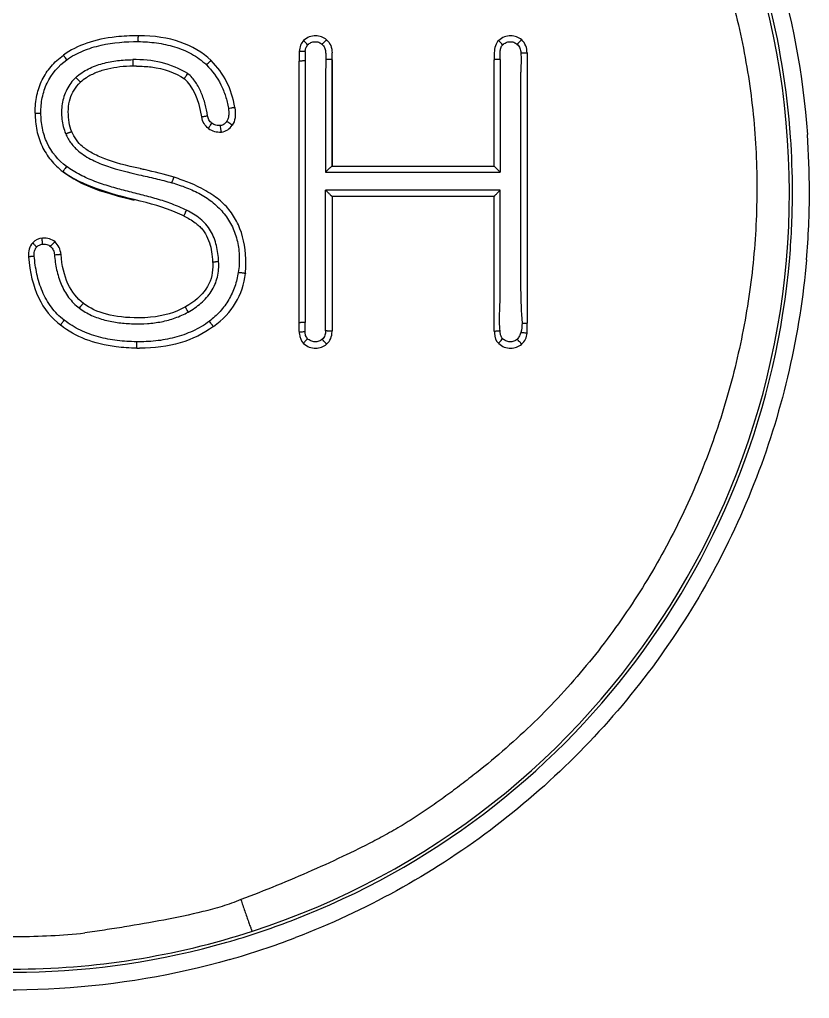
# Model space of a CAD drawing. Extents: x 2340 to 8415, y -46 to 2482.
# Drawn here: x 2631.3 to 2644.01, y 721.05 to 736.79 of the extents above; entities that cross this region are included whole.
import ezdxf

# ---------------------------------------------------------------- set-up
doc = ezdxf.new("R2010")
doc.units = 0
doc.header["$LTSCALE"] = 20
doc.header["$MEASUREMENT"] = 0
doc.layers.get('0').update_dxf_attribs({"linetype": 'CONTINUOUS'})
doc.layers.add('00_COMPONENTS', color=7, linetype='CONTINUOUS')

# ---------------------------------------------------------------- blocks, each defined once
blk = doc.blocks.new('A$C7b8c0583')
at = {"layer": '00_COMPONENTS', "color": 7, "linetype": 'Continuous'}
for p, q in [((131.388, 55.382), (131.378, 55.382)), ((133.975, 55.105), (133.975, 55.091)), ((134.502, 54.995), (134.502, 55.105)), ((137.114, 55.105), (137.114, 54.995)), ((137.641, 55.105), (137.641, 50.757)), ((137.641, 55.104), (137.641, 55.104)), ((137.641, 55.104), (137.641, 50.757)), ((133.975, 55.091), (133.975, 54.972)), ((133.975, 50.765), (133.975, 54.972)), ((134.502, 53.284), (134.502, 54.995)), ((134.502, 54.995), (134.502, 54.995)), ((134.502, 54.995), (134.502, 53.284)), ((137.114, 53.284), (137.114, 54.995)), ((137.209, 55), (137.209, 53.188)), ((134.501, 53.284), (135.348, 53.284)), ((135.348, 53.284), (137.114, 53.284)), ((137.209, 53.188), (137.114, 53.284)), ((134.397, 53.188), (137.209, 53.188)), ((137.209, 52.9), (134.397, 52.9)), ((134.502, 52.796), (134.502, 50.633)), ((135.362, 52.796), (134.502, 52.796)), ((134.502, 52.796), (134.502, 50.633)), ((134.502, 52.796), (134.502, 52.796)), ((137.114, 52.796), (135.362, 52.796)), ((137.114, 50.63), (137.114, 52.796)), ((133.975, 50.64), (133.975, 50.765)), ((137.641, 50.757), (137.641, 50.757)), ((137.641, 50.639), (137.641, 50.757)), ((133.975, 50.625), (133.975, 50.64)), ((134.502, 50.633), (134.502, 50.633)), ((134.502, 50.625), (134.502, 50.633)), ((137.114, 50.63), (137.114, 50.625)), ((137.641, 50.625), (137.641, 50.639))]:
    blk.add_line(p, q, dxfattribs=at)
blk.add_lwpolyline([(130.172, 53.194), (130.229, 53.153), (130.346, 53.08), (130.472, 53.012), (130.61, 52.951), (130.756, 52.895), (130.907, 52.847), (131.06, 52.803), (131.216, 52.764), (131.316, 52.739)], dxfattribs=at)
for centre, radius, start, end in [((129.363, 52.87), 12.5, 287.9727, 87.4092), ((129.363, 52.87), 12.55, 4.034, 25.189), ((133.069, 55.276), 1.688, 179.21, 179.6238), ((135.36, 55.061), 1.386, 177.2965, 178.1863), ((131.34, 52.85), 2.044, 89.6213, 91.071), ((129.363, 52.87), 12.55, 0, 4.034), ((129.354, 52.877), 12.832, 0.0119, 4.0978), ((129.363, 52.87), 12.55, 355.1538, 0), ((129.362, 52.882), 12.824, 355.058, 359.9896), ((129.363, 52.87), 12.55, 290.9205, 355.1538), ((131.705, 51.709), 1.41, 353.9282, 0.081), ((134.399, 50.625), 0.424, 179.9891, 181.8424), ((134.36, 50.623), 0.386, 181.82, 185.1791), ((134.402, 48.322), 2.315, 89.4404, 90.0848), ((137.525, 50.625), 0.411, 179.9413, 183.5982), ((137.214, 48.334), 2.3, 90.1932, 90.5162), ((137.309, 50.625), 0.332, 355.5916, 0.0408), ((131.403, 53.806), 3.45, 269.2551, 270.0022), ((129.363, 52.87), 12.55, 285.9421, 290.9205), ((129.363, 52.87), 12.5, 270, 287.9727), ((129.363, 52.87), 12.55, 271.0049, 285.9421), ((129.33, 52.887), 12.856, 285.9275, 290.8955), ((129.363, 52.87), 12.55, 269.995, 271.0049)]:
    blk.add_arc(centre, radius, start, end, dxfattribs=at)
for points, knots in [([(125.509, 65.154), (127.332, 65.719), (131.29, 66.027), (136.804, 63.868), (140.852, 59.526), (142.016, 55.709), (142.154, 53.794)], [0, 0, 0, 0, 0.249289, 0.4989, 0.749116, 1, 1, 1, 1]), ([(125.613, 64.297), (125.266, 64.182), (124.581, 63.922), (123.592, 63.442), (122.65, 62.875), (121.467, 62.01), (120.142, 60.732), (118.872, 58.925), (117.953, 56.918), (117.405, 54.78), (117.278, 52.944), (117.382, 51.483), (117.622, 50.039), (118.174, 48.287), (119.198, 46.34), (120.327, 44.893), (121.376, 43.877), (122.517, 42.964), (124.096, 42.031), (125.816, 41.394), (127.242, 41.07), (128.33, 40.925), (129.428, 40.877), (130.159, 40.914), (130.523, 40.951)], [0, 0, 0, 0, 0.031281, 0.062576, 0.093872, 0.125177, 0.187738, 0.250322, 0.312917, 0.375501, 0.438053, 0.469343, 0.50062, 0.563064, 0.625458, 0.687815, 0.719018, 0.75022, 0.812572, 0.87496, 0.906201, 0.937452, 0.968726, 1, 1, 1, 1]), ([(140.428, 57.467), (140.586, 57.087), (140.863, 56.31), (141.159, 55.11), (141.296, 54.088), (141.341, 53.265), (141.342, 52.442), (141.264, 51.413), (141.044, 50.196), (140.704, 49.006), (140.248, 47.856), (139.676, 46.757), (139.107, 45.896), (138.599, 45.247), (138.192, 44.782), (137.76, 44.339), (137.307, 43.919), (136.909, 43.591), (136.583, 43.339), (136.335, 43.154), (136.084, 42.974), (135.827, 42.802), (135.564, 42.64), (135.294, 42.49), (135.019, 42.347), (134.649, 42.166), (134.18, 41.953), (133.611, 41.712), (133.228, 41.56), (133.036, 41.487)], [0, 0, 0, 0, 0.062437, 0.124881, 0.187335, 0.218576, 0.24982, 0.312296, 0.374782, 0.437279, 0.499784, 0.562295, 0.624811, 0.656082, 0.687353, 0.718625, 0.749897, 0.781165, 0.796801, 0.812435, 0.82807, 0.843706, 0.859338, 0.87497, 0.890604, 0.906234, 0.937489, 0.968746, 1, 1, 1, 1]), ([(130.232, 54.995), (130.313, 55.054), (130.493, 55.148), (130.878, 55.265), (131.181, 55.289), (131.381, 55.287)], [0, 0, 0, 0, 0.25025, 0.500479, 1, 1, 1, 1]), ([(131.381, 55.287), (131.48, 55.287), (131.678, 55.273), (131.969, 55.212), (132.246, 55.099), (132.408, 54.982), (132.479, 54.913)], [0, 0, 0, 0, 0.250159, 0.500282, 0.750219, 1, 1, 1, 1]), ([(131.382, 55.299), (131.382, 55.31), (131.382, 55.326), (131.383, 55.345), (131.384, 55.358), (131.385, 55.368), (131.385, 55.375), (131.386, 55.379), (131.387, 55.382), (131.388, 55.382)], [0, 0, 0, 0, 0.38808, 0.565911, 0.719749, 0.842335, 0.929761, 0.980716, 1, 1, 1, 1]), ([(134.415, 55.314), (134.389, 55.336), (134.334, 55.37), (134.235, 55.388), (134.134, 55.369), (134.073, 55.331), (134.045, 55.305)], [0, 0, 0, 0, 0.239437, 0.478873, 0.739436, 1, 1, 1, 1]), ([(134.108, 55.237), (134.1, 55.245), (134.088, 55.258), (134.074, 55.273), (134.064, 55.283), (134.057, 55.291), (134.052, 55.297), (134.049, 55.3), (134.047, 55.302), (134.047, 55.303), (134.046, 55.303), (134.046, 55.304)], [0, 0, 0, 0, 0.388727, 0.561581, 0.711855, 0.834489, 0.925387, 0.957784, 0.981119, 0.995233, 1, 1, 1, 1]), ([(134.108, 55.237), (134.125, 55.25), (134.161, 55.275), (134.225, 55.29), (134.29, 55.281), (134.327, 55.257), (134.343, 55.243)], [0, 0, 0, 0, 0.25053, 0.500429, 0.750218, 1, 1, 1, 1]), ([(134.343, 55.243), (134.349, 55.254), (134.365, 55.266), (134.381, 55.283), (134.391, 55.294), (134.4, 55.303), (134.407, 55.308), (134.411, 55.311), (134.413, 55.313), (134.414, 55.313), (134.415, 55.314), (134.415, 55.314)], [0, 0, 0, 0, 0.379999, 0.552727, 0.702774, 0.826458, 0.919618, 0.953563, 0.978581, 0.994233, 1, 1, 1, 1]), ([(137.555, 55.314), (137.529, 55.336), (137.474, 55.37), (137.375, 55.388), (137.273, 55.369), (137.213, 55.331), (137.184, 55.305)], [0, 0, 0, 0, 0.239433, 0.478871, 0.739435, 1, 1, 1, 1]), ([(137.248, 55.237), (137.24, 55.245), (137.228, 55.258), (137.213, 55.274), (137.203, 55.284), (137.195, 55.292), (137.19, 55.298), (137.187, 55.301), (137.185, 55.303), (137.185, 55.304), (137.184, 55.305), (137.184, 55.305)], [0, 0, 0, 0, 0.386944, 0.559801, 0.710411, 0.833507, 0.924871, 0.957474, 0.98098, 0.995214, 1, 1, 1, 1]), ([(137.248, 55.237), (137.265, 55.251), (137.301, 55.275), (137.365, 55.289), (137.43, 55.281), (137.467, 55.257), (137.484, 55.243)], [0, 0, 0, 0, 0.250439, 0.500352, 0.750136, 1, 1, 1, 1]), ([(137.555, 55.314), (137.554, 55.314), (137.554, 55.313), (137.552, 55.313), (137.55, 55.311), (137.546, 55.308), (137.54, 55.303), (137.531, 55.294), (137.521, 55.283), (137.505, 55.266), (137.489, 55.254), (137.484, 55.243)], [0, 0, 0, 0, 0.005587, 0.020953, 0.045662, 0.079345, 0.172248, 0.295913, 0.446079, 0.619029, 1, 1, 1, 1]), ([(134.07, 55.126), (134.058, 55.127), (134.041, 55.127), (134.018, 55.128), (134.004, 55.128), (133.992, 55.128), (133.983, 55.128), (133.978, 55.127), (133.975, 55.127), (133.975, 55.127)], [0, 0, 0, 0, 0.371869, 0.550027, 0.708237, 0.836137, 0.928215, 0.981651, 1, 1, 1, 1]), ([(134.07, 55.126), (134.07, 55.136), (134.073, 55.156), (134.081, 55.184), (134.094, 55.211), (134.103, 55.229), (134.108, 55.237)], [0, 0, 0, 0, 0.250248, 0.499588, 0.750258, 1, 1, 1, 1]), ([(134.343, 55.243), (134.359, 55.229), (134.386, 55.193), (134.396, 55.139), (134.4, 55.096), (134.403, 55.053), (134.404, 55.021), (134.404, 54.999)], [0, 0, 0, 0, 0.249231, 0.499215, 0.624461, 0.749639, 1, 1, 1, 1]), ([(137.209, 55), (137.209, 55.02), (137.208, 55.061), (137.208, 55.122), (137.215, 55.184), (137.235, 55.221), (137.248, 55.237)], [0, 0, 0, 0, 0.250054, 0.50004, 0.750338, 1, 1, 1, 1]), ([(137.484, 55.243), (137.493, 55.235), (137.51, 55.216), (137.526, 55.182), (137.536, 55.145), (137.539, 55.12), (137.54, 55.108)], [0, 0, 0, 0, 0.250148, 0.499676, 0.750243, 1, 1, 1, 1]), ([(137.54, 55.108), (137.55, 55.018), (137.542, 54.904), (137.537, 54.769), (137.536, 54.701), (137.537, 54.633), (137.537, 54.542), (137.537, 54.429), (137.537, 54.248), (137.537, 54.021), (137.537, 53.749), (137.537, 53.478), (137.537, 53.206), (137.537, 52.844), (137.537, 52.391), (137.537, 51.938), (137.537, 51.575), (137.537, 51.213), (137.544, 50.941), (137.562, 50.761)], [0, 0, 0, 0, 0.062439, 0.078066, 0.093692, 0.109319, 0.124945, 0.156198, 0.18745, 0.249956, 0.312461, 0.374966, 0.437472, 0.499977, 0.624988, 0.749999, 0.812504, 0.875009, 1, 1, 1, 1]), ([(137.54, 55.108), (137.552, 55.108), (137.571, 55.108), (137.595, 55.107), (137.611, 55.107), (137.623, 55.106), (137.633, 55.105), (137.638, 55.105), (137.641, 55.104), (137.641, 55.104)], [0, 0, 0, 0, 0.367781, 0.546816, 0.706476, 0.835633, 0.928393, 0.981792, 1, 1, 1, 1]), ([(129.723, 54.134), (129.723, 54.138), (129.723, 54.19), (129.727, 54.29), (129.756, 54.469), (129.827, 54.676), (129.97, 54.892), (130.103, 55.015), (130.179, 55.071)], [0, 0, 0, 0, 0.009828, 0.1336, 0.257371, 0.504914, 0.752457, 1, 1, 1, 1]), ([(129.816, 54.139), (129.814, 54.221), (129.83, 54.387), (129.929, 54.702), (130.099, 54.899), (130.232, 54.995)], [0, 0, 0, 0, 0.250857, 0.501826, 1, 1, 1, 1]), ([(130.232, 54.995), (130.225, 55.005), (130.214, 55.019), (130.202, 55.037), (130.194, 55.048), (130.187, 55.057), (130.183, 55.064), (130.181, 55.067), (130.18, 55.069), (130.179, 55.07), (130.179, 55.071), (130.179, 55.071)], [0, 0, 0, 0, 0.387369, 0.560093, 0.710412, 0.833178, 0.924272, 0.956799, 0.980302, 0.994661, 1, 1, 1, 1]), ([(130.379, 54.711), (130.439, 54.767), (130.577, 54.858), (130.808, 54.942), (131.049, 54.986), (131.212, 54.996), (131.294, 54.997)], [0, 0, 0, 0, 0.250012, 0.500004, 0.750069, 1, 1, 1, 1]), ([(132.181, 54.774), (132.05, 54.855), (131.758, 54.972), (131.448, 54.999), (131.294, 54.997)], [0, 0, 0, 0, 0.499571, 1, 1, 1, 1]), ([(131.294, 54.997), (131.294, 54.984), (131.295, 54.966), (131.296, 54.941), (131.297, 54.925), (131.298, 54.911), (131.299, 54.901), (131.3, 54.896), (131.301, 54.893), (131.302, 54.893)], [0, 0, 0, 0, 0.362124, 0.540671, 0.701137, 0.831632, 0.925781, 0.980368, 1, 1, 1, 1]), ([(132.479, 54.913), (132.488, 54.923), (132.502, 54.936), (132.519, 54.952), (132.53, 54.963), (132.539, 54.971), (132.547, 54.977), (132.551, 54.98), (132.554, 54.981), (132.555, 54.981)], [0, 0, 0, 0, 0.379344, 0.551161, 0.701874, 0.82583, 0.918557, 0.976579, 1, 1, 1, 1]), ([(134.069, 54.976), (134.058, 54.976), (134.04, 54.976), (134.018, 54.975), (134.003, 54.975), (133.991, 54.974), (133.982, 54.974), (133.978, 54.973), (133.975, 54.972), (133.975, 54.972)], [0, 0, 0, 0, 0.37174, 0.549929, 0.708162, 0.836079, 0.92815, 0.98156, 1, 1, 1, 1]), ([(134.404, 54.999), (134.401, 54.924), (134.397, 54.773), (134.396, 54.547), (134.397, 54.32), (134.397, 54.094), (134.396, 53.867), (134.397, 53.565), (134.397, 53.339), (134.397, 53.188)], [0, 0, 0, 0, 0.125002, 0.250002, 0.375003, 0.500003, 0.625002, 0.750001, 1, 1, 1, 1]), ([(134.502, 54.995), (134.502, 54.996), (134.498, 54.996), (134.494, 54.997), (134.485, 54.997), (134.473, 54.998), (134.458, 54.999), (134.434, 54.999), (134.416, 54.999), (134.404, 54.999)], [0, 0, 0, 0, 0.017986, 0.070423, 0.161641, 0.289113, 0.447499, 0.626661, 1, 1, 1, 1]), ([(137.209, 55), (137.198, 55), (137.18, 54.999), (137.158, 54.999), (137.143, 54.998), (137.131, 54.998), (137.121, 54.997), (137.117, 54.996), (137.114, 54.996), (137.114, 54.995)], [0, 0, 0, 0, 0.371192, 0.549428, 0.707833, 0.835926, 0.928119, 0.981579, 1, 1, 1, 1]), ([(131.302, 54.893), (131.151, 54.89), (130.939, 54.866), (130.703, 54.792), (130.558, 54.718), (130.482, 54.659), (130.453, 54.633)], [0, 0, 0, 0, 0.396959, 0.617578, 0.838196, 1, 1, 1, 1]), ([(132.479, 54.913), (132.575, 54.822), (132.693, 54.657), (132.792, 54.411), (132.822, 54.282), (132.833, 54.216)], [0, 0, 0, 0, 0.498983, 0.749446, 1, 1, 1, 1]), ([(130.379, 54.711), (130.349, 54.684), (130.294, 54.623), (130.209, 54.483), (130.147, 54.285), (130.145, 54.04), (130.183, 53.879), (130.215, 53.804)], [0, 0, 0, 0, 0.125217, 0.250786, 0.500577, 0.750396, 1, 1, 1, 1]), ([(130.257, 54.159), (130.257, 54.278), (130.293, 54.436), (130.393, 54.574), (130.442, 54.622), (130.453, 54.633)], [0, 0, 0, 0, 0.60976, 0.915181, 1, 1, 1, 1]), ([(130.379, 54.711), (130.388, 54.701), (130.401, 54.687), (130.418, 54.669), (130.43, 54.656), (130.44, 54.646), (130.446, 54.639), (130.45, 54.636), (130.451, 54.634), (130.452, 54.633), (130.453, 54.633), (130.453, 54.633)], [0, 0, 0, 0, 0.361249, 0.540909, 0.702809, 0.83446, 0.92908, 0.961039, 0.983049, 0.995779, 1, 1, 1, 1]), ([(132.125, 54.689), (132.125, 54.69), (132.126, 54.693), (132.128, 54.698), (132.133, 54.706), (132.14, 54.717), (132.148, 54.729), (132.162, 54.749), (132.173, 54.764), (132.181, 54.774)], [0, 0, 0, 0, 0.022921, 0.080823, 0.173638, 0.297778, 0.448654, 0.620595, 1, 1, 1, 1]), ([(132.5, 54.094), (132.49, 54.157), (132.463, 54.282), (132.403, 54.464), (132.314, 54.635), (132.23, 54.733), (132.181, 54.774)], [0, 0, 0, 0, 0.250177, 0.500316, 0.750264, 1, 1, 1, 1]), ([(132.833, 54.216), (132.835, 54.198), (132.839, 54.162), (132.84, 54.108), (132.834, 54.054), (132.818, 54.02), (132.808, 54.005)], [0, 0, 0, 0, 0.249981, 0.499944, 0.750142, 1, 1, 1, 1]), ([(132.833, 54.216), (132.846, 54.218), (132.865, 54.221), (132.889, 54.224), (132.905, 54.226), (132.918, 54.227), (132.928, 54.228), (132.933, 54.228), (132.937, 54.228), (132.937, 54.227)], [0, 0, 0, 0, 0.377554, 0.5499, 0.70159, 0.82662, 0.920147, 0.978251, 1, 1, 1, 1]), ([(129.723, 54.134), (129.723, 54.135), (129.726, 54.135), (129.73, 54.136), (129.739, 54.136), (129.75, 54.137), (129.765, 54.138), (129.787, 54.139), (129.804, 54.139), (129.816, 54.139)], [0, 0, 0, 0, 0.018419, 0.071598, 0.163239, 0.290657, 0.448498, 0.626627, 1, 1, 1, 1]), ([(129.723, 54.134), (129.723, 54.088), (129.728, 53.993), (129.755, 53.811), (129.826, 53.6), (129.966, 53.378), (130.097, 53.252), (130.172, 53.194)], [0, 0, 0, 0, 0.11649, 0.242706, 0.495137, 0.747568, 1, 1, 1, 1]), ([(130.226, 53.278), (130.095, 53.376), (129.931, 53.576), (129.832, 53.891), (129.816, 54.057), (129.816, 54.139)], [0, 0, 0, 0, 0.497811, 0.748836, 1, 1, 1, 1]), ([(132.407, 54.075), (132.407, 54.075), (132.408, 54.076), (132.409, 54.076), (132.411, 54.077), (132.415, 54.079), (132.423, 54.081), (132.434, 54.083), (132.448, 54.086), (132.464, 54.089), (132.482, 54.091), (132.494, 54.093), (132.5, 54.094)], [0, 0, 0, 0, 0.00488, 0.019779, 0.044058, 0.077205, 0.16887, 0.291951, 0.442375, 0.614843, 0.803341, 1, 1, 1, 1]), ([(132.568, 53.974), (132.549, 53.988), (132.516, 54.024), (132.502, 54.071), (132.5, 54.094)], [0, 0, 0, 0, 0.499535, 1, 1, 1, 1]), ([(132.808, 54.005), (132.797, 53.987), (132.768, 53.955), (132.727, 53.94), (132.706, 53.937)], [0, 0, 0, 0, 0.500061, 1, 1, 1, 1]), ([(132.896, 53.945), (132.896, 53.945), (132.895, 53.946), (132.894, 53.946), (132.892, 53.948), (132.889, 53.95), (132.885, 53.953), (132.879, 53.957), (132.869, 53.964), (132.856, 53.973), (132.835, 53.987), (132.819, 53.998), (132.808, 54.005)], [0, 0, 0, 0, 0.004961, 0.019693, 0.043984, 0.077622, 0.120332, 0.171587, 0.297343, 0.449818, 0.622768, 1, 1, 1, 1]), ([(132.515, 53.889), (132.514, 53.889), (132.515, 53.893), (132.517, 53.897), (132.522, 53.906), (132.528, 53.916), (132.537, 53.929), (132.55, 53.949), (132.56, 53.964), (132.568, 53.974)], [0, 0, 0, 0, 0.023471, 0.081481, 0.174149, 0.298013, 0.448621, 0.620384, 1, 1, 1, 1]), ([(132.706, 53.937), (132.682, 53.936), (132.633, 53.94), (132.587, 53.96), (132.568, 53.974)], [0, 0, 0, 0, 0.500458, 1, 1, 1, 1]), ([(132.722, 53.833), (132.722, 53.833), (132.722, 53.834), (132.721, 53.835), (132.72, 53.838), (132.719, 53.843), (132.717, 53.852), (132.715, 53.865), (132.713, 53.88), (132.71, 53.905), (132.708, 53.924), (132.706, 53.937)], [0, 0, 0, 0, 0.005379, 0.020822, 0.045786, 0.079829, 0.173667, 0.298755, 0.450469, 0.622786, 1, 1, 1, 1]), ([(130.215, 53.804), (130.227, 53.809), (130.244, 53.816), (130.267, 53.825), (130.283, 53.83), (130.295, 53.834), (130.305, 53.837), (130.31, 53.838), (130.313, 53.839), (130.314, 53.838)], [0, 0, 0, 0, 0.362118, 0.540527, 0.700749, 0.831089, 0.925201, 0.979886, 1, 1, 1, 1]), ([(130.215, 53.804), (130.236, 53.75), (130.297, 53.648), (130.44, 53.501), (130.641, 53.376), (130.966, 53.245), (131.223, 53.185), (131.394, 53.146)], [0, 0, 0, 0, 0.125047, 0.250106, 0.43748, 0.624973, 1, 1, 1, 1]), ([(131.416, 53.244), (131.191, 53.29), (130.906, 53.368), (130.631, 53.493), (130.485, 53.592), (130.382, 53.703), (130.333, 53.791), (130.314, 53.838)], [0, 0, 0, 0, 0.343589, 0.515336, 0.687083, 0.842406, 1, 1, 1, 1]), ([(130.226, 53.278), (130.219, 53.268), (130.208, 53.253), (130.194, 53.234), (130.186, 53.221), (130.179, 53.211), (130.175, 53.203), (130.172, 53.198), (130.171, 53.195), (130.172, 53.194)], [0, 0, 0, 0, 0.379869, 0.551576, 0.70205, 0.825736, 0.918246, 0.976212, 1, 1, 1, 1]), ([(132.162, 52.575), (132.083, 52.611), (131.925, 52.68), (131.679, 52.76), (131.429, 52.825), (131.178, 52.887), (130.928, 52.955), (130.682, 53.035), (130.445, 53.139), (130.297, 53.229), (130.226, 53.278)], [0, 0, 0, 0, 0.125021, 0.249996, 0.375035, 0.500025, 0.62501, 0.750046, 0.875003, 1, 1, 1, 1]), ([(131.96, 53.105), (131.803, 53.155), (131.62, 53.197), (131.437, 53.238), (131.416, 53.242)], [0, 0, 0, 0, 0.881735, 1, 1, 1, 1]), ([(134.397, 53.188), (134.408, 53.199), (134.424, 53.215), (134.445, 53.236), (134.46, 53.25), (134.474, 53.263), (134.486, 53.273), (134.494, 53.28), (134.499, 53.283), (134.501, 53.284), (134.501, 53.284)], [0, 0, 0, 0, 0.32463, 0.481246, 0.629349, 0.76448, 0.878758, 0.961076, 0.986612, 1, 1, 1, 1]), ([(131.394, 53.146), (131.483, 53.126), (131.661, 53.087), (131.837, 53.04), (131.925, 53.017)], [0, 0, 0, 0, 0.499989, 1, 1, 1, 1]), ([(131.925, 53.017), (131.929, 53.028), (131.934, 53.044), (131.942, 53.065), (131.947, 53.079), (131.952, 53.09), (131.956, 53.098), (131.958, 53.102), (131.96, 53.105), (131.96, 53.105)], [0, 0, 0, 0, 0.371895, 0.549571, 0.706992, 0.834061, 0.925665, 0.97936, 1, 1, 1, 1]), ([(132.36, 52.947), (132.312, 52.97), (132.188, 53.026), (132.049, 53.076), (131.96, 53.105)], [0, 0, 0, 0, 0.406124, 1, 1, 1, 1]), ([(131.925, 53.017), (132.005, 52.995), (132.162, 52.941), (132.388, 52.838), (132.596, 52.7), (132.773, 52.523), (132.906, 52.31), (132.986, 52.073), (133.017, 51.825), (133.006, 51.658), (132.993, 51.576)], [0, 0, 0, 0, 0.124913, 0.24987, 0.374764, 0.499749, 0.624686, 0.749754, 0.874861, 1, 1, 1, 1]), ([(133.116, 51.711), (133.116, 51.924), (133.068, 52.207), (132.907, 52.514), (132.741, 52.707), (132.552, 52.845), (132.411, 52.921), (132.36, 52.947)], [0, 0, 0, 0, 0.361306, 0.542041, 0.722776, 0.905316, 1, 1, 1, 1]), ([(134.398, 50.637), (134.396, 51.014), (134.397, 51.769), (134.397, 52.523), (134.397, 52.9)], [0, 0, 0, 0, 0.499999, 1, 1, 1, 1]), ([(134.502, 52.796), (134.502, 52.796), (134.5, 52.797), (134.498, 52.799), (134.495, 52.802), (134.49, 52.807), (134.485, 52.812), (134.476, 52.821), (134.463, 52.833), (134.448, 52.849), (134.425, 52.871), (134.408, 52.888), (134.397, 52.9)], [0, 0, 0, 0, 0.007098, 0.027788, 0.061159, 0.10584, 0.159786, 0.220918, 0.358852, 0.510677, 0.670652, 1, 1, 1, 1]), ([(137.114, 52.796), (137.114, 52.797), (137.115, 52.798), (137.118, 52.803), (137.125, 52.811), (137.135, 52.823), (137.148, 52.836), (137.162, 52.851), (137.183, 52.873), (137.199, 52.889), (137.209, 52.9)], [0, 0, 0, 0, 0.012986, 0.038194, 0.120015, 0.234001, 0.369058, 0.5173, 0.674237, 1, 1, 1, 1]), ([(137.206, 50.634), (137.201, 50.681), (137.195, 50.776), (137.198, 50.917), (137.205, 51.059), (137.21, 51.2), (137.21, 51.342), (137.209, 51.484), (137.21, 51.625), (137.21, 51.814), (137.209, 52.05), (137.21, 52.428), (137.209, 52.711), (137.209, 52.9)], [0, 0, 0, 0, 0.062468, 0.124969, 0.187483, 0.24999, 0.312492, 0.374992, 0.437493, 0.499994, 0.624995, 0.749997, 1, 1, 1, 1]), ([(132.122, 52.481), (132.078, 52.503), (131.868, 52.598), (131.583, 52.683), (131.318, 52.746)], [0, 0, 0, 0, 0.226752, 1, 1, 1, 1]), ([(132.122, 52.481), (132.122, 52.481), (132.122, 52.485), (132.123, 52.49), (132.127, 52.499), (132.132, 52.511), (132.138, 52.526), (132.148, 52.547), (132.156, 52.564), (132.162, 52.575)], [0, 0, 0, 0, 0.020782, 0.075453, 0.16907, 0.298625, 0.458045, 0.636061, 1, 1, 1, 1]), ([(132.122, 52.481), (132.153, 52.466), (132.217, 52.431), (132.28, 52.39), (132.313, 52.364), (132.319, 52.359)], [0, 0, 0, 0, 0.398603, 0.880603, 1, 1, 1, 1]), ([(132.677, 51.751), (132.674, 51.836), (132.656, 51.965), (132.606, 52.13), (132.551, 52.247), (132.476, 52.353), (132.381, 52.441), (132.276, 52.515), (132.2, 52.557), (132.162, 52.575)], [0, 0, 0, 0, 0.249811, 0.374824, 0.500116, 0.624985, 0.749937, 0.875189, 1, 1, 1, 1]), ([(132.319, 52.359), (132.339, 52.344), (132.375, 52.312), (132.423, 52.259), (132.479, 52.176), (132.548, 52.023), (132.575, 51.858), (132.58, 51.742)], [0, 0, 0, 0, 0.113849, 0.235096, 0.356342, 0.598835, 1, 1, 1, 1]), ([(129.841, 52.03), (129.84, 52.042), (129.839, 52.06), (129.839, 52.083), (129.838, 52.097), (129.838, 52.108), (129.838, 52.117), (129.839, 52.122), (129.84, 52.125), (129.84, 52.126)], [0, 0, 0, 0, 0.383909, 0.555929, 0.70605, 0.829031, 0.920697, 0.977755, 1, 1, 1, 1]), ([(129.684, 52.051), (129.684, 52.051), (129.684, 52.05), (129.685, 52.049), (129.687, 52.047), (129.69, 52.044), (129.695, 52.039), (129.703, 52.031), (129.713, 52.021), (129.728, 52.005), (129.74, 51.993), (129.749, 51.985)], [0, 0, 0, 0, 0.004782, 0.018967, 0.042378, 0.074848, 0.165893, 0.288685, 0.439091, 0.611984, 1, 1, 1, 1]), ([(129.709, 51.839), (129.706, 51.865), (129.707, 51.905), (129.725, 51.954), (129.74, 51.975), (129.749, 51.985)], [0, 0, 0, 0, 0.498987, 0.74944, 1, 1, 1, 1]), ([(129.749, 51.985), (129.761, 51.997), (129.79, 52.018), (129.824, 52.029), (129.841, 52.03)], [0, 0, 0, 0, 0.500716, 1, 1, 1, 1]), ([(129.841, 52.03), (129.864, 52.032), (129.91, 52.029), (129.953, 52.01), (129.97, 51.994)], [0, 0, 0, 0, 0.501391, 1, 1, 1, 1]), ([(129.97, 51.994), (129.979, 52.004), (129.991, 52.018), (130.008, 52.035), (130.018, 52.046), (130.027, 52.054), (130.035, 52.061), (130.039, 52.064), (130.042, 52.066), (130.043, 52.065)], [0, 0, 0, 0, 0.378901, 0.550553, 0.701156, 0.825086, 0.917875, 0.976075, 1, 1, 1, 1]), ([(129.97, 51.994), (129.989, 51.978), (130.019, 51.935), (130.031, 51.884), (130.034, 51.859)], [0, 0, 0, 0, 0.499075, 1, 1, 1, 1]), ([(129.616, 51.826), (129.616, 51.827), (129.619, 51.827), (129.623, 51.829), (129.632, 51.83), (129.643, 51.832), (129.657, 51.834), (129.679, 51.836), (129.697, 51.838), (129.709, 51.839)], [0, 0, 0, 0, 0.021136, 0.077693, 0.16907, 0.291937, 0.44214, 0.614484, 1, 1, 1, 1]), ([(130.191, 50.808), (130.112, 50.865), (129.974, 51.008), (129.829, 51.265), (129.745, 51.548), (129.717, 51.742), (129.709, 51.839)], [0, 0, 0, 0, 0.249682, 0.499489, 0.749745, 1, 1, 1, 1]), ([(130.034, 51.859), (130.048, 51.861), (130.067, 51.862), (130.092, 51.864), (130.107, 51.865), (130.121, 51.866), (130.129, 51.866), (130.135, 51.866), (130.137, 51.866), (130.14, 51.864), (130.14, 51.865)], [0, 0, 0, 0, 0.377011, 0.549458, 0.701349, 0.826595, 0.92048, 0.95449, 0.979396, 1, 1, 1, 1]), ([(130.034, 51.859), (130.04, 51.778), (130.063, 51.617), (130.133, 51.382), (130.254, 51.168), (130.369, 51.049), (130.435, 51.002)], [0, 0, 0, 0, 0.250256, 0.50049, 0.750318, 1, 1, 1, 1]), ([(132.187, 50.937), (132.26, 50.978), (132.398, 51.075), (132.542, 51.231), (132.621, 51.379), (132.659, 51.5), (132.679, 51.625), (132.68, 51.709), (132.677, 51.751)], [0, 0, 0, 0, 0.249821, 0.499581, 0.624704, 0.749778, 0.87507, 1, 1, 1, 1]), ([(132.58, 51.742), (132.58, 51.743), (132.584, 51.743), (132.588, 51.744), (132.597, 51.745), (132.609, 51.747), (132.625, 51.748), (132.647, 51.749), (132.665, 51.75), (132.677, 51.751)], [0, 0, 0, 0, 0.018822, 0.072867, 0.165789, 0.294609, 0.453443, 0.631456, 1, 1, 1, 1]), ([(132.58, 51.742), (132.581, 51.736), (132.582, 51.711), (132.581, 51.685), (132.581, 51.667)], [0, 0, 0, 0, 0.253036, 1, 1, 1, 1]), ([(142.139, 51.778), (142.036, 50.585), (141.492, 48.215), (139.725, 45.038), (137.155, 42.473), (135.03, 41.302), (133.915, 40.877)], [0, 0, 0, 0, 0.250336, 0.50051, 0.75048, 1, 1, 1, 1]), ([(132.993, 51.576), (132.981, 51.499), (132.943, 51.347), (132.845, 51.133), (132.707, 50.942), (132.59, 50.837), (132.527, 50.79)], [0, 0, 0, 0, 0.249925, 0.499917, 0.749953, 1, 1, 1, 1]), ([(132.993, 51.576), (133.007, 51.575), (133.027, 51.573), (133.053, 51.57), (133.072, 51.567), (133.087, 51.565), (133.099, 51.563), (133.104, 51.562), (133.108, 51.561), (133.108, 51.56)], [0, 0, 0, 0, 0.34795, 0.527552, 0.692961, 0.829214, 0.927348, 0.983007, 1, 1, 1, 1]), ([(132.858, 40.525), (131.08, 40.017), (127.259, 39.78), (121.948, 41.864), (117.989, 45.975), (116.749, 49.602), (116.541, 51.442)], [0, 0, 0, 0, 0.250282, 0.49977, 0.749379, 1, 1, 1, 1]), ([(130.435, 51.002), (130.443, 51.012), (130.454, 51.027), (130.469, 51.045), (130.479, 51.056), (130.487, 51.065), (130.494, 51.072), (130.498, 51.076), (130.501, 51.078), (130.502, 51.077)], [0, 0, 0, 0, 0.379277, 0.550897, 0.701404, 0.825228, 0.917934, 0.97609, 1, 1, 1, 1]), ([(132.187, 50.937), (132.181, 50.948), (132.173, 50.963), (132.162, 50.982), (132.155, 50.995), (132.15, 51.005), (132.146, 51.012), (132.144, 51.017), (132.143, 51.019), (132.143, 51.02), (132.143, 51.02)], [0, 0, 0, 0, 0.386819, 0.559512, 0.709891, 0.832762, 0.923973, 0.980104, 0.994526, 1, 1, 1, 1]), ([(130.435, 51.002), (130.494, 50.953), (130.629, 50.878), (130.846, 50.803), (131.072, 50.762), (131.301, 50.745), (131.53, 50.749), (131.758, 50.777), (131.98, 50.837), (132.12, 50.9), (132.187, 50.937)], [0, 0, 0, 0, 0.124801, 0.249737, 0.374572, 0.49962, 0.624585, 0.749677, 0.874826, 1, 1, 1, 1]), ([(130.136, 50.725), (130.135, 50.726), (130.137, 50.729), (130.139, 50.734), (130.144, 50.742), (130.15, 50.752), (130.159, 50.764), (130.172, 50.784), (130.183, 50.798), (130.191, 50.808)], [0, 0, 0, 0, 0.023692, 0.08155, 0.174004, 0.297675, 0.448159, 0.619911, 1, 1, 1, 1]), ([(131.354, 50.46), (131.251, 50.461), (131.045, 50.474), (130.74, 50.529), (130.449, 50.636), (130.271, 50.743), (130.191, 50.808)], [0, 0, 0, 0, 0.250167, 0.500308, 0.750191, 1, 1, 1, 1]), ([(132.527, 50.79), (132.445, 50.727), (132.264, 50.623), (131.97, 50.52), (131.664, 50.466), (131.457, 50.458), (131.354, 50.46)], [0, 0, 0, 0, 0.250046, 0.500258, 0.750136, 1, 1, 1, 1]), ([(132.592, 50.705), (132.591, 50.705), (132.591, 50.705), (132.59, 50.706), (132.588, 50.708), (132.585, 50.713), (132.579, 50.72), (132.571, 50.73), (132.562, 50.743), (132.547, 50.763), (132.535, 50.779), (132.527, 50.79)], [0, 0, 0, 0, 0.005278, 0.020081, 0.044377, 0.077984, 0.171831, 0.297444, 0.449803, 0.622683, 1, 1, 1, 1]), ([(134.068, 50.769), (134.056, 50.769), (134.039, 50.769), (134.017, 50.768), (134.002, 50.768), (133.991, 50.767), (133.982, 50.766), (133.978, 50.766), (133.975, 50.765), (133.975, 50.765)], [0, 0, 0, 0, 0.373457, 0.551544, 0.709277, 0.836599, 0.928216, 0.981456, 1, 1, 1, 1]), ([(137.562, 50.761), (137.572, 50.761), (137.587, 50.761), (137.607, 50.76), (137.619, 50.759), (137.628, 50.759), (137.635, 50.758), (137.639, 50.758), (137.641, 50.757), (137.641, 50.757)], [0, 0, 0, 0, 0.396729, 0.575417, 0.728082, 0.848663, 0.933762, 0.982714, 1, 1, 1, 1]), ([(133.976, 50.612), (133.975, 50.612), (133.975, 50.612), (133.975, 50.611), (133.975, 50.611)], [0, 0, 0, 0, 0.667675, 1, 1, 1, 1]), ([(134.069, 50.619), (134.059, 50.618), (134.038, 50.617), (134.01, 50.616), (133.99, 50.614), (133.979, 50.613), (133.976, 50.612)], [0, 0, 0, 0, 0.341047, 0.659496, 0.891017, 1, 1, 1, 1]), ([(134.108, 50.508), (134.096, 50.524), (134.078, 50.549), (134.07, 50.589), (134.07, 50.609), (134.069, 50.619)], [0, 0, 0, 0, 0.499367, 0.749057, 1, 1, 1, 1]), ([(134.398, 50.637), (134.398, 50.625), (134.396, 50.599), (134.387, 50.563), (134.37, 50.528), (134.353, 50.51), (134.343, 50.501)], [0, 0, 0, 0, 0.249577, 0.500075, 0.749704, 1, 1, 1, 1]), ([(134.424, 50.637), (134.435, 50.637), (134.45, 50.637), (134.469, 50.636), (134.48, 50.636), (134.489, 50.635), (134.496, 50.635), (134.499, 50.634), (134.502, 50.633), (134.502, 50.633)], [0, 0, 0, 0, 0.399773, 0.578307, 0.730103, 0.849979, 0.934268, 0.982767, 1, 1, 1, 1]), ([(137.114, 50.63), (137.114, 50.631), (137.117, 50.631), (137.12, 50.632), (137.127, 50.632), (137.136, 50.633), (137.148, 50.633), (137.168, 50.634), (137.183, 50.634), (137.193, 50.634)], [0, 0, 0, 0, 0.017716, 0.067732, 0.154141, 0.275779, 0.428986, 0.607112, 1, 1, 1, 1]), ([(137.248, 50.508), (137.24, 50.517), (137.223, 50.54), (137.212, 50.584), (137.207, 50.618), (137.206, 50.634)], [0, 0, 0, 0, 0.250355, 0.624872, 1, 1, 1, 1]), ([(137.541, 50.611), (137.54, 50.6), (137.532, 50.581), (137.518, 50.553), (137.503, 50.525), (137.49, 50.509), (137.483, 50.501)], [0, 0, 0, 0, 0.248948, 0.501042, 0.749997, 1, 1, 1, 1]), ([(137.541, 50.611), (137.552, 50.61), (137.574, 50.608), (137.603, 50.605), (137.625, 50.602), (137.636, 50.601), (137.639, 50.6)], [0, 0, 0, 0, 0.338462, 0.65829, 0.891059, 1, 1, 1, 1]), ([(137.639, 50.6), (137.639, 50.6), (137.64, 50.599), (137.64, 50.599), (137.64, 50.599)], [0, 0, 0, 0, 0.684975, 1, 1, 1, 1]), ([(131.354, 50.46), (131.354, 50.447), (131.353, 50.428), (131.354, 50.404), (131.354, 50.388), (131.355, 50.374), (131.356, 50.364), (131.357, 50.359), (131.358, 50.356), (131.358, 50.356)], [0, 0, 0, 0, 0.362389, 0.54091, 0.701314, 0.831702, 0.925768, 0.980329, 1, 1, 1, 1]), ([(134.108, 50.508), (134.099, 50.499), (134.087, 50.486), (134.071, 50.468), (134.062, 50.456), (134.054, 50.447), (134.048, 50.439), (134.046, 50.435), (134.044, 50.432), (134.045, 50.431)], [0, 0, 0, 0, 0.380651, 0.552616, 0.703266, 0.82703, 0.919459, 0.977086, 1, 1, 1, 1]), ([(134.045, 50.431), (134.073, 50.406), (134.133, 50.368), (134.235, 50.35), (134.336, 50.367), (134.39, 50.4), (134.415, 50.423)], [0, 0, 0, 0, 0.260386, 0.520814, 0.760407, 1, 1, 1, 1]), ([(134.343, 50.501), (134.327, 50.487), (134.29, 50.464), (134.224, 50.456), (134.16, 50.47), (134.124, 50.495), (134.108, 50.508)], [0, 0, 0, 0, 0.250203, 0.500244, 0.749907, 1, 1, 1, 1]), ([(134.415, 50.423), (134.415, 50.422), (134.414, 50.423), (134.413, 50.424), (134.412, 50.426), (134.408, 50.43), (134.402, 50.437), (134.393, 50.446), (134.382, 50.458), (134.365, 50.477), (134.352, 50.491), (134.343, 50.501)], [0, 0, 0, 0, 0.005028, 0.019751, 0.044005, 0.077596, 0.171467, 0.297136, 0.449547, 0.622488, 1, 1, 1, 1]), ([(137.184, 50.432), (137.184, 50.432), (137.186, 50.435), (137.188, 50.44), (137.194, 50.447), (137.202, 50.457), (137.211, 50.468), (137.227, 50.486), (137.239, 50.499), (137.248, 50.508)], [0, 0, 0, 0, 0.02277, 0.080605, 0.1732, 0.297052, 0.447722, 0.619622, 1, 1, 1, 1]), ([(137.184, 50.431), (137.212, 50.406), (137.272, 50.368), (137.375, 50.35), (137.475, 50.367), (137.529, 50.4), (137.555, 50.423)], [0, 0, 0, 0, 0.260392, 0.520817, 0.760409, 1, 1, 1, 1]), ([(137.483, 50.501), (137.467, 50.487), (137.43, 50.464), (137.364, 50.456), (137.3, 50.47), (137.264, 50.495), (137.248, 50.508)], [0, 0, 0, 0, 0.250169, 0.500206, 0.749893, 1, 1, 1, 1]), ([(137.555, 50.423), (137.554, 50.422), (137.554, 50.423), (137.553, 50.424), (137.551, 50.426), (137.547, 50.43), (137.541, 50.437), (137.533, 50.446), (137.522, 50.458), (137.505, 50.477), (137.492, 50.491), (137.483, 50.501)], [0, 0, 0, 0, 0.004959, 0.019641, 0.043856, 0.077403, 0.171177, 0.296758, 0.449118, 0.622081, 1, 1, 1, 1]), ([(133.036, 41.487), (132.937, 41.445), (132.734, 41.376), (132.319, 41.265), (131.794, 41.155), (131.265, 41.064), (130.841, 40.998), (130.629, 40.967), (130.523, 40.952)], [0, 0, 0, 0, 0.125023, 0.250052, 0.500054, 0.750036, 0.875022, 1, 1, 1, 1]), ([(133.036, 41.487), (133.045, 41.457), (133.065, 41.396), (133.096, 41.304), (133.127, 41.215), (133.155, 41.134), (133.177, 41.076), (133.192, 41.038), (133.2, 41.016), (133.207, 41), (133.213, 40.989), (133.216, 40.983), (133.219, 40.98), (133.22, 40.98)], [0, 0, 0, 0, 0.175813, 0.358853, 0.538001, 0.699985, 0.832044, 0.884554, 0.92717, 0.959424, 0.981739, 0.994861, 1, 1, 1, 1])]:
    blk.add_open_spline(points, degree=3, knots=knots, dxfattribs=at)
for points in [[(131.027, 55.363), (130.68, 55.326), (130.398, 55.228), (130.179, 55.071)], [(131.378, 55.382), (131.254, 55.382), (131.137, 55.376), (131.027, 55.363)], [(132.555, 54.981), (132.28, 55.246), (131.892, 55.38), (131.388, 55.382)], [(134.045, 55.305), (134.002, 55.262), (133.979, 55.203), (133.975, 55.127)], [(134.415, 55.314), (134.473, 55.261), (134.502, 55.192), (134.502, 55.105)], [(137.184, 55.305), (137.137, 55.258), (137.114, 55.192), (137.114, 55.105)], [(137.641, 55.104), (137.642, 55.191), (137.612, 55.261), (137.555, 55.314)], [(134.07, 55.126), (134.069, 55.076), (134.07, 55.026), (134.069, 54.976)], [(132.937, 54.227), (132.888, 54.528), (132.761, 54.779), (132.555, 54.981)], [(134.069, 54.976), (134.069, 53.574), (134.07, 52.171), (134.068, 50.769)], [(131.353, 54.893), (131.437, 54.893), (131.517, 54.888), (131.593, 54.879)], [(131.593, 54.879), (131.801, 54.852), (131.978, 54.789), (132.126, 54.69)], [(132.407, 54.075), (132.357, 54.365), (132.264, 54.57), (132.126, 54.69)], [(130.314, 53.838), (130.275, 53.931), (130.257, 54.038), (130.257, 54.159)], [(132.937, 54.227), (132.955, 54.102), (132.942, 54.007), (132.896, 53.945)], [(132.515, 53.889), (132.453, 53.934), (132.417, 53.996), (132.407, 54.075)], [(132.515, 53.889), (132.574, 53.847), (132.643, 53.828), (132.722, 53.833)], [(132.722, 53.833), (132.798, 53.844), (132.856, 53.881), (132.896, 53.945)], [(131.318, 52.746), (130.787, 52.871), (130.405, 53.02), (130.172, 53.194)], [(129.84, 52.126), (129.781, 52.121), (129.729, 52.095), (129.684, 52.051)], [(130.043, 52.065), (129.99, 52.111), (129.923, 52.13), (129.84, 52.126)], [(129.684, 52.051), (129.629, 51.993), (129.607, 51.918), (129.616, 51.826)], [(130.14, 51.865), (130.13, 51.949), (130.098, 52.016), (130.043, 52.065)], [(129.616, 51.826), (129.658, 51.319), (129.833, 50.953), (130.136, 50.725)], [(130.502, 51.077), (130.289, 51.236), (130.169, 51.498), (130.14, 51.865)], [(132.582, 51.667), (132.582, 51.404), (132.436, 51.189), (132.143, 51.02)], [(132.592, 50.705), (132.898, 50.925), (133.07, 51.21), (133.108, 51.56)], [(131.39, 50.844), (130.999, 50.844), (130.702, 50.921), (130.502, 51.077)], [(132.143, 51.02), (131.981, 50.929), (131.795, 50.873), (131.582, 50.853)], [(131.582, 50.853), (131.52, 50.847), (131.456, 50.844), (131.39, 50.844)], [(131.03, 50.378), (130.666, 50.423), (130.368, 50.539), (130.136, 50.725)], [(132.592, 50.705), (132.276, 50.472), (131.88, 50.355), (131.403, 50.355)], [(134.069, 50.619), (134.067, 50.669), (134.067, 50.719), (134.068, 50.769)], [(137.562, 50.761), (137.559, 50.71), (137.554, 50.66), (137.541, 50.611)], [(133.976, 50.589), (133.982, 50.523), (134.005, 50.47), (134.045, 50.431)], [(134.415, 50.423), (134.473, 50.475), (134.502, 50.542), (134.502, 50.625)], [(137.115, 50.599), (137.119, 50.528), (137.142, 50.472), (137.184, 50.431)], [(137.554, 50.422), (137.606, 50.469), (137.635, 50.528), (137.64, 50.599)], [(131.358, 50.356), (131.243, 50.357), (131.134, 50.365), (131.03, 50.378)]]:
    blk.add_open_spline(points, degree=3, dxfattribs=at)

msp = doc.modelspace()

# ---------------------------------------------------------------- block references
msp.add_blockref('A$C7b8c0583', (2501.828, 681.153))

doc.saveas('drawing.dxf')
